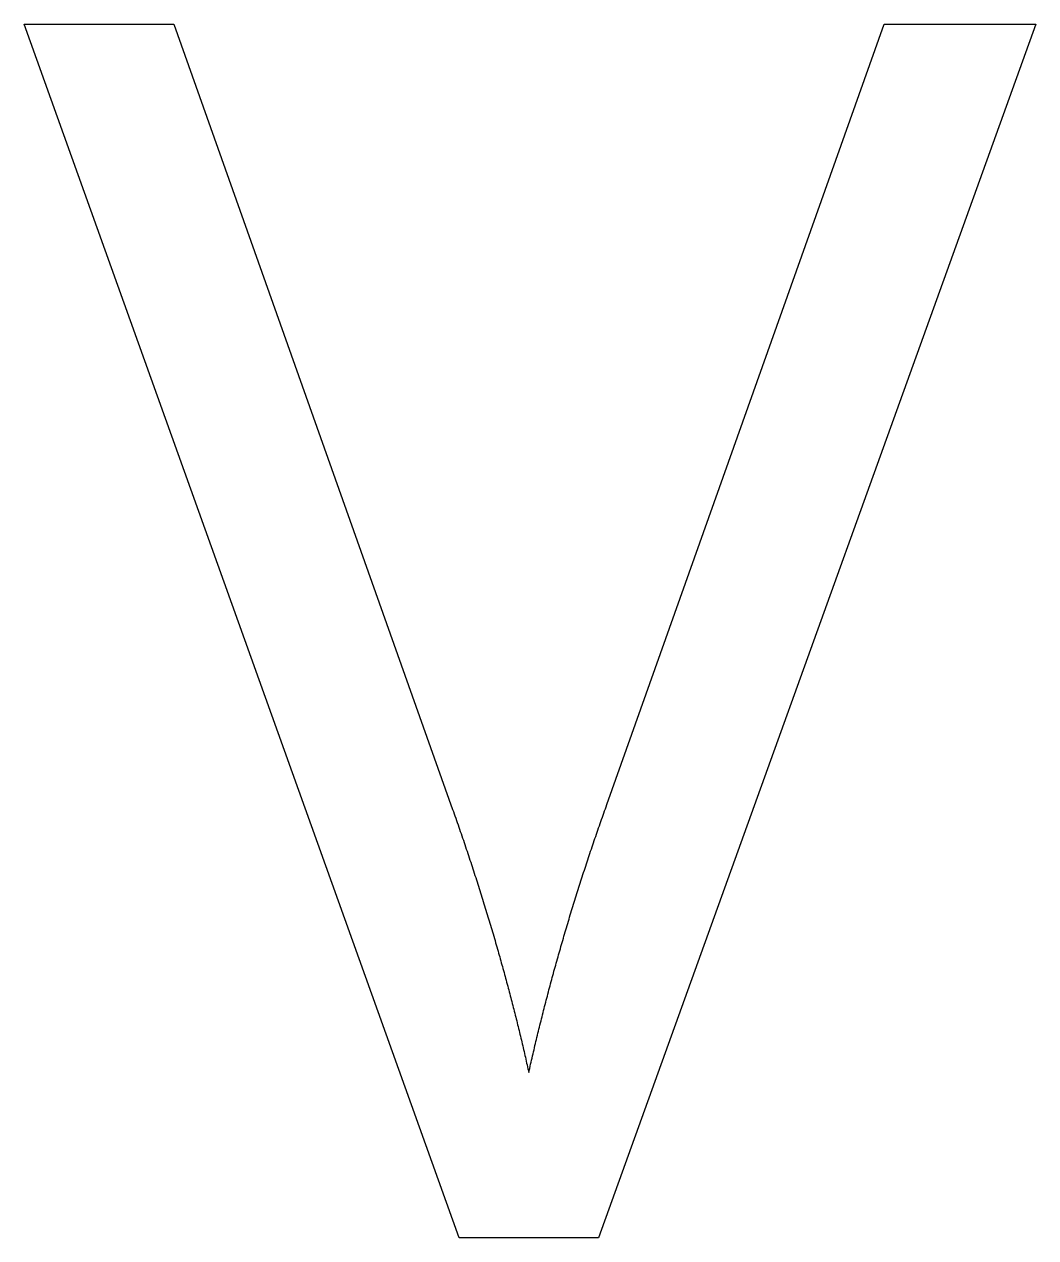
# Model space of a CAD drawing. Extents: x -0.45 to -0.107, y -0.208 to 0.204.
import ezdxf

# ---------------------------------------------------------------- set-up
doc = ezdxf.new("R2010")
doc.units = 0
doc.header["$MEASUREMENT"] = 0
doc.layers.add('VISIBLE', color=7, linetype='CONTINUOUS')

msp = doc.modelspace()

# ---------------------------------------------------------------- linework, layer by layer
at = {"layer": 'VISIBLE'}
for p, q in [((-0.45, 0.20418), (-0.39925, 0.20418)), ((-0.30234, -0.20769), (-0.45, 0.20418)), ((-0.39925, 0.20418), (-0.3046, -0.06229)), ((-0.10664, 0.20418), (-0.25502, -0.20769)), ((-0.25222, -0.06067), (-0.15811, 0.20418)), ((-0.15811, 0.20418), (-0.10664, 0.20418)), ((-0.25502, -0.20769), (-0.30234, -0.20769))]:
    msp.add_line(p, q, dxfattribs=at)
for points in [[(-0.27873, -0.15162), (-0.26854, -0.10601), (-0.25222, -0.06067)], [(-0.3046, -0.06229), (-0.28828, -0.10826), (-0.27873, -0.15162)]]:
    msp.add_open_spline(points, degree=2, dxfattribs=at)

doc.saveas('drawing.dxf')
